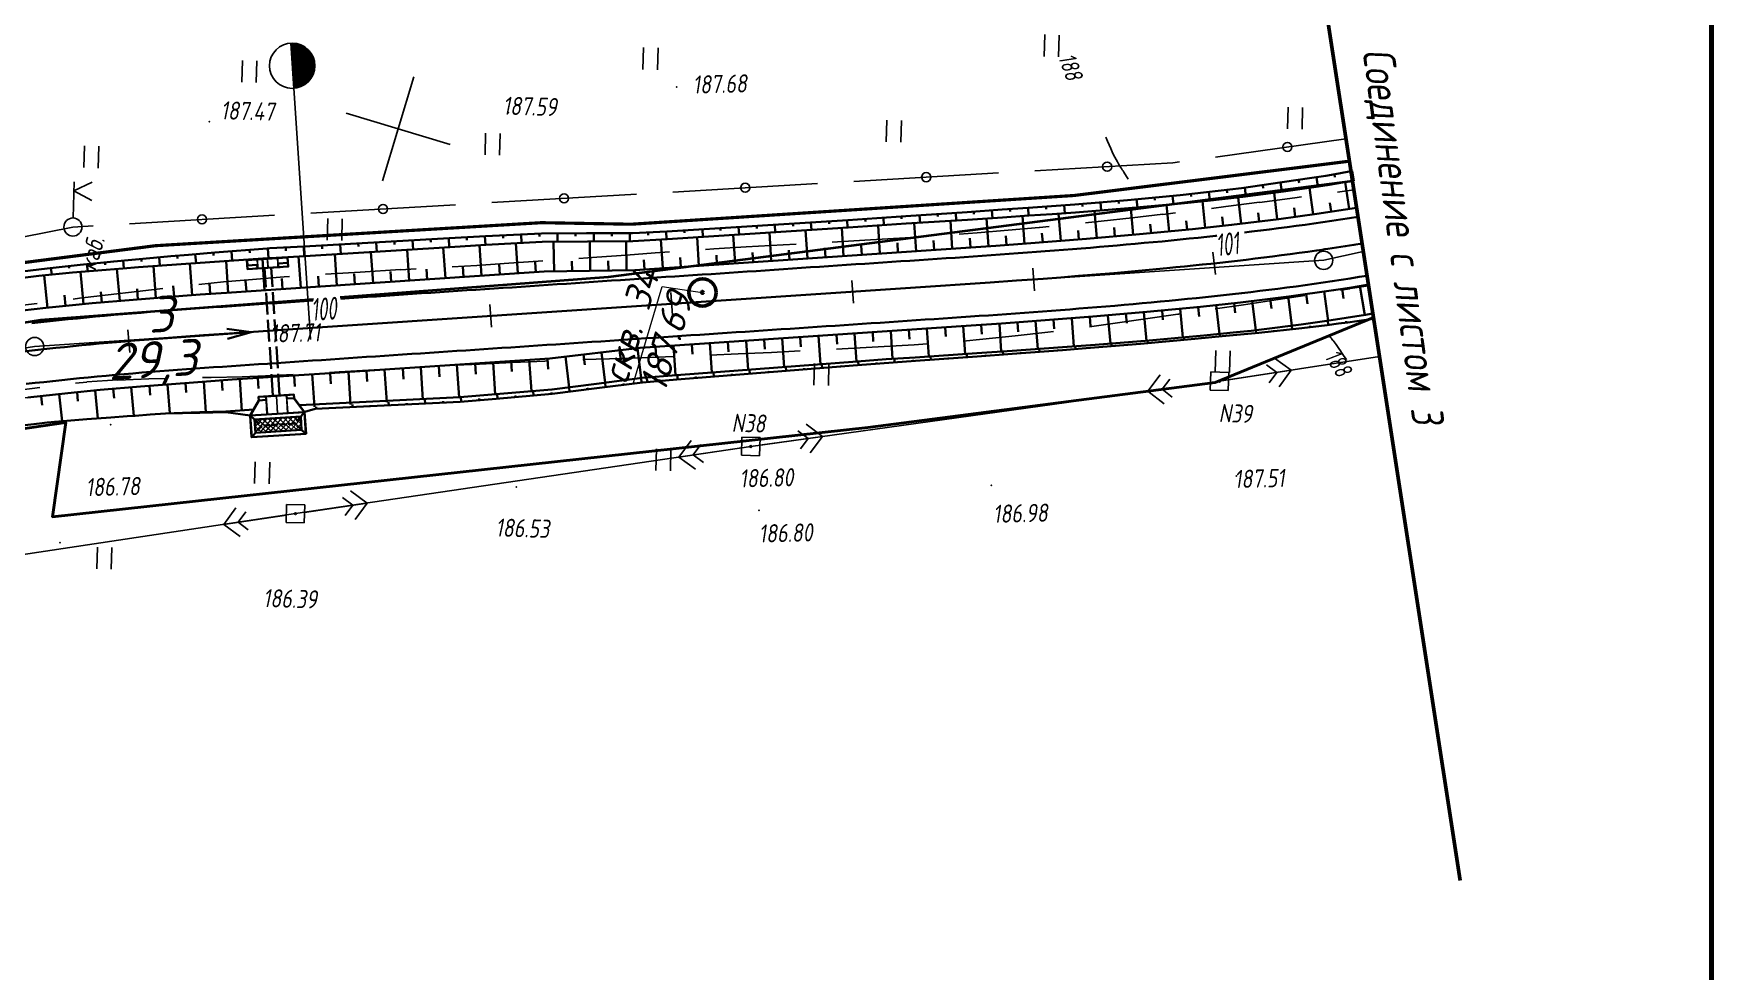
# Paper-space layout 'Лист2' of a CAD drawing. Header units: millimetres. Extents: x -640 to 409, y -3 to 287.
# Drawn here: x 224.2 to 409.2, y 80.6 to 184 of the extents above; entities that cross this region are included whole.
import ezdxf

# ---------------------------------------------------------------- set-up
doc = ezdxf.new("R2010")
doc.units = ezdxf.units.MM
doc.linetypes.add('ACAD_ISO02W100', pattern=[15, 12, -3])
doc.linetypes.add('CONTI', pattern=[0])
for name, color, linetype, lineweight in [('10', 1, 'Continuous', 35), ('геология', 7, 'Continuous', 20), ('КОПИЯ_ОСЬ_13_ОТКОСЫ', 7, 'Continuous', 30), ('КОПИЯ_ОСЬ_ГРАНИЦЫ_ПОЛОС', 7, 'Continuous', 30), ('ОСЬ_ВЕРХ_ПОКРЫТИЯ_ГРАНИЦЫ_ПОЛОС', 7, 'Continuous', 30), ('ОСЬ_ВЕРХ_ПОКРЫТИЯ_ОСЬ', 1, 'Continuous', 30), ('Трубы мет.', 7, 'ACAD_ISO02W100', 30), ('Уклоны ПЧ', 5, 'Continuous', 30)]:
    doc.layers.add(name, color=color, linetype=linetype, lineweight=lineweight)
for name, color, linetype in [('_Оформление', 7, 'Continuous'), ('_Ростелеком', 6, 'Continuous'), ('GOR_BDEFAULT', 212, 'CONTI'), ('NAD_MDEFAULT', 7, 'CONTI'), ('PI_OTDEFAULT', 172, 'CONTI'), ('PI_TTDEFAULT', 5, 'CONTI'), ('PLN_O', 7, 'CONTI'), ('SETKR', 2, 'CONTI'), ('SIT_LDEFAULT', 7, 'CONTI'), ('USLZNDEFAULT', 7, 'CONTI'), ('ZAPSKDEFAULT', 7, 'CONTI'), ('КОПИЯ_ОСЬ_ТАНГЕНСЫ', 1, 'Continuous'), ('ОСЬ_ВЕРХ_ПОКРЫТИЯ_КИЛОМЕТЫ', 1, 'Continuous'), ('ОСЬ_ВЕРХ_ПОКРЫТИЯ_ОТКОСЫ', 7, 'Continuous'), ('ОСЬ_ВЕРХ_ПОКРЫТИЯ_ПИКЕТЫ', 1, 'Continuous')]:
    doc.layers.add(name, color=color, linetype=linetype)
doc.styles.add('eskd', font='isocpeur.ttf', dxfattribs={"width": 1.2, "height": 2})
doc.styles.add('SHRFT', font='isocpeui.ttf')
doc.styles.get("Standard").update_dxf_attribs({"font": 'isocpeui.ttf'})
doc.styles.add('ГОСТ', font='isocpeur.ttf', dxfattribs={"height": 4})
doc.linetypes.add('Связь', pattern='A,12.5,[130,ltypeshp.shx,S=1,R=-30,X=0,Y=0.9],1,[130,ltypeshp.shx,S=1,R=-30,X=0,Y=0.9],1,[130,ltypeshp.shx,S=1,R=-30,X=0,Y=0.9],4.5', length=19)

# ---------------------------------------------------------------- blocks, each defined once
blk = doc.blocks.new('BL_333')
at = {"color": 0}
for p, q in [((0, -6), (0, 6)), ((-6, 0), (6, 0))]:
    blk.add_line(p, q, dxfattribs=at)
blk = doc.blocks.new('BL_2011')
at = {"color": 0}
for p, q in [((0, 0), (0, 2.4)), ((1.6, 0), (1.6, 2.4))]:
    blk.add_line(p, q, dxfattribs=at)
blk = doc.blocks.new('BL_27')
at = {"color": 0}
for p, q in [((1, 1), (-1, 1)), ((-1, 1), (-1, -1)), ((1, -1), (1, 1)), ((-1, -1), (1, -1))]:
    blk.add_line(p, q, dxfattribs=at)
blk.add_circle((0, 0), 0.1, dxfattribs=at)
blk = doc.blocks.new('BL_4017')
at = {"color": 0}
for p, q in [((0, 1), (0, 5)), ((2, 5), (0, 4)), ((0, 4), (2, 3))]:
    blk.add_line(p, q, dxfattribs=at)
blk.add_circle((0, 0), 1, dxfattribs=at)
blk = doc.blocks.new('A$C25637593')
at = {"layer": 'Трубы мет.', "linetype": 'Continuous', "lineweight": 0}
h = blk.add_hatch(dxfattribs=at)
h.set_pattern_fill('ANSI37', color=256, scale=64, angle=180, style=0)
h.set_pattern_definition([(225, (2253.2026, 3680.535), (5.656854, -5.656854), []), (315, (2253.2026, 3680.535), (5.656854, 5.656854), [])])
h.paths.add_polyline_path([(49, 51), (79, 51), (79, -51), (49, -51)])
at = {"layer": 'Трубы мет.', "linetype": 'Continuous'}
for points in [[(0, 39), (0, 23), (0, 0), (0, -23), (0, -39)], [(0, 23), (8, 23), (8, 39), (0, 39)], [(8, -39), (8, -39), (40, -60), (40, -60), (40, 60), (8, 39), (8, 39)], [(40, 60), (49, 51)], [(88, 60), (79, 51)], [(0, -23), (8, -23), (8, -39), (0, -39)], [(40, -60), (49, -51)], [(79, -51), (88, -60)]]:
    blk.add_lwpolyline(points, dxfattribs=at)
at = {"layer": 'Трубы мет.', "linetype": 'Continuous', "lineweight": 0}
for points in [[(39, 23), (39, 58.1), (9, 38.5), (9, 23)], [(9, -23), (9, -38.5), (39, -58.1), (39, -23)]]:
    blk.add_lwpolyline(points, close=True, dxfattribs=at)
at = {"layer": 'Трубы мет.', "linetype": 'Continuous'}
for points in [[(40, 60), (88, 60), (88, -60), (40, -60)], [(49, 51), (79, 51), (79, -51), (49, -51)]]:
    blk.add_lwpolyline(points, close=True, dxfattribs=at)
at = {"layer": 'Трубы мет.', "ltscale": 1.2}
for points in [[(49, 51), (64, 36)], [(79, 51), (64, 36)], [(64, 36), (64, -36)], [(49, -51), (64, -36)], [(64, -36), (79, -51)]]:
    blk.add_lwpolyline(points, dxfattribs=at)
at = {"layer": 'Трубы мет.', "linetype": 'Continuous', "lineweight": 0}
for points in [[(1, 22), (39, 22)], [(1, 22), (1, 0.5)], [(1, 0.5), (39, 0.5)], [(39, 0.5), (39, 22)], [(1, -0.5), (39, -0.5)], [(1, -0.5), (1, -22)], [(1, -22), (39, -22)], [(39, -22), (39, -0.5)]]:
    blk.add_lwpolyline(points, dxfattribs=at)
blk = doc.blocks.new('A$C76A07AE2')
at = {"layer": 'Трубы мет.', "linetype": 'Continuous', "lineweight": 0}
for p, q in [((-18.9, 44.2), (-8, 44.2)), ((-18.9, 44.2), (-18.9, 23)), ((-4, 45), (-1.3, 45)), ((-18.9, 23), (0, 23)), ((-18.9, 22.1), (-0.9, 22.1)), ((-18.9, 22.1), (-18.9, 21.8)), ((-18.9, 21.8), (-18.9, 0.5)), ((-0.9, 22.1), (-0.9, 0.5)), ((-18.9, -0.5), (-18.9, -20.5)), ((-18.9, -20.5), (-18.9, -22)), ((-18.9, -22), (-0.9, -22)), ((-18.9, -23), (0, -23)), ((-18.9, -23), (-18.9, -44.1)), ((-0.9, -0.5), (-0.9, -20.5)), ((-0.9, -20.5), (-0.9, -22)), ((-18.9, -44.1), (-8, -44.1))]:
    blk.add_line(p, q, dxfattribs=at)
at = {"layer": 'Трубы мет.', "linetype": 'Continuous'}
blk.add_lwpolyline([(-20, -45), (0, -45), (0, 45), (-20, 45)], close=True, dxfattribs=at)
for points in [[(-8, 45), (-8, 23), (0, 23)], [(-8, -45), (-8, -23), (0, -23)]]:
    blk.add_lwpolyline(points, dxfattribs=at)
at = {"layer": 'Трубы мет.', "linetype": 'Continuous', "lineweight": 0}
for points in [[(-18.9, 0.5), (-0.9, 0.5)], [(-18.9, -0.5), (-0.9, -0.5)]]:
    blk.add_lwpolyline(points, dxfattribs=at)
blk = doc.blocks.new('Стрелка')
at = {"layer": 'Уклоны ПЧ', "ltscale": 2}
for points in [[(-0.02, -0.05), (-0.02, 17.97)], [(-0.02, -0.05), (-0.58, 2.62)], [(-0.02, -0.05), (0.53, 2.62)]]:
    blk.add_lwpolyline(points, dxfattribs=at)

psp = doc.layouts.new('Лист2')

# ---------------------------------------------------------------- linework, layer by layer
at = {"lineweight": 50}
psp.add_line((362.44, 214.32), (381.52, 90.6), dxfattribs=at)
at = {"layer": '10'}
for points in [[(369.62, 167.72), (287.56, 157.14), (257.98, 154.89)], [(255.04, 154.67), (224.93, 152.39), (207.26, 149.57), (158.69, 141.81)], [(371.94, 152.68), (354.49, 145.52), (316.18, 140.56), (226.25, 130.69), (227.73, 141.12), (141.49, 128.43), (141.49, 128.43), (66.75, 118.43), (-0.41, 107.37), (-16.93, 104.65), (-86.02, 91.65), (-95.42, 89.88), (-95.64, 79.6), (-176.45, 63.92), (-224.96, 59.06)], [(-224.96, 59.06), (-176.45, 63.92), (-95.64, 79.6), (-95.42, 89.88), (-86.02, 91.65), (-16.93, 104.65), (-0.41, 107.37), (66.75, 118.43), (141.49, 128.43), (141.49, 128.43), (227.73, 141.12), (226.25, 130.69), (316.18, 140.56), (354.49, 145.52), (371.94, 152.68)]]:
    psp.add_lwpolyline(points, dxfattribs=at)
at = {"layer": '_Оформление', "lineweight": 70, "ltscale": 200}
psp.add_lwpolyline([(409.22, 286.78), (-640.2, 286.78), (-640.2, 0.9), (409.22, 0.9)], close=True, dxfattribs=at)
at = {"layer": '_Ростелеком', "color": 5, "linetype": 'Связь', "const_width": 0.35}
psp.add_lwpolyline([(369.28, 169.92), (338.94, 166.14), (290.1, 162.97), (280.18, 163.14), (237.61, 160.6), (219.46, 158.27), (206.58, 155.84), (169.28, 149.45), (141.02, 144.7), (113.41, 143.55), (79.64, 138.3), (36.73, 131.35), (6.2, 126.11), (-26.49, 116.96), (-59.17, 111.21), (-94.25, 104.98), (-124.45, 99.76), (-157.41, 93.63), (-184.06, 88.92), (-239.6, 82.61)], dxfattribs=at)
at = {"layer": 'GOR_BDEFAULT', "color": 212, "elevation": 188, "flags": 128}
for points in [[(344.91, 167.93), (344.42, 168.72), (344.34, 168.84), (344.25, 168.97), (344.16, 169.11), (344.06, 169.27), (343.95, 169.44), (343.83, 169.64), (343.71, 169.85), (343.58, 170.09), (343.44, 170.36), (343.29, 170.64), (343.14, 170.97), (342.97, 171.32), (342.79, 171.71), (342.61, 172.13), (342.42, 172.58)], [(367.15, 150.55), (367.18, 150.5), (367.23, 150.46), (367.29, 150.39), (367.35, 150.32), (367.41, 150.23), (367.5, 150.13), (367.6, 150), (367.71, 149.86), (367.83, 149.69), (367.97, 149.49), (368.13, 149.26), (368.31, 149.01), (368.5, 148.72), (368.72, 148.4), (368.96, 148.05)]]:
    psp.add_lwpolyline(points, dxfattribs=at)
at = {"layer": 'PI_TTDEFAULT', "color": 5}
for p in [(295.12, 178.11, 187.68), (243.57, 174.27, 187.47), (276.55, 175.29, 187.59), (232.67, 140.88, 186.57), (303.27, 138.46, 186.8), (356.82, 135.22, 187.51), (277.42, 133.99, 186.53), (329.79, 134.18, 186.98), (304.17, 131.4, 186.8), (253.06, 131.05, 186.39), (227.08, 127.87, 186.13)]:
    psp.add_point(p, dxfattribs=at)
at = {"layer": 'PLN_O'}
for p, q in [((354.53, 170.38), (368.91, 172.38)), ((314.63, 167.69), (330.6, 168.62)), ((334.6, 168.85), (349.82, 169.74)), ((349.82, 169.74), (350.57, 169.84)), ((294.67, 166.52), (310.64, 167.45)), ((254.74, 164.18), (270.71, 165.11)), ((274.71, 165.35), (290.68, 166.28)), ((234.77, 163.03), (250.74, 163.96)), ((215.04, 160), (228.52, 162.66)), ((228.52, 162.66), (230.77, 162.79))]:
    psp.add_line(p, q, dxfattribs=at)
for centre in [(362.46, 171.49), (322.62, 168.16), (342.58, 169.32), (302.66, 166.99), (262.73, 164.65), (282.69, 165.82), (242.76, 163.5)]:
    psp.add_circle(centre, 0.5, dxfattribs=at)
at = {"layer": 'SIT_LDEFAULT', "color": 7}
for p, q in [((369.77, 166.78), (367.98, 166.52)), ((355.66, 164.91), (354.1, 164.72)), ((359.39, 165.39), (355.66, 164.92)), ((363.26, 165.88), (359.39, 165.38)), ((364.01, 165.98), (363.26, 165.88)), ((341.92, 163.3), (340.18, 163.12)), ((345.33, 163.68), (341.92, 163.3)), ((348.73, 164.07), (345.33, 163.68)), ((350.12, 164.23), (348.73, 164.06)), ((315.84, 161.21), (312.27, 161)), ((320.32, 161.47), (315.84, 161.21)), ((322.26, 161.58), (320.32, 161.46)), ((328.26, 162.02), (326.24, 161.86)), ((331.67, 162.3), (328.26, 162.02)), ((335.09, 162.61), (331.67, 162.3)), ((336.2, 162.73), (335.1, 162.62)), ((286.29, 159.34), (284.33, 159.2)), ((289.52, 159.56), (286.29, 159.34)), ((292.74, 159.8), (289.52, 159.56)), ((294.31, 159.91), (292.74, 159.8)), ((299.2, 160.25), (298.29, 160.19)), ((302.76, 160.46), (299.19, 160.24)), ((306.85, 160.69), (302.76, 160.46)), ((308.29, 160.78), (306.85, 160.69)), ((260.2, 157.68), (256.39, 157.45)), ((264.65, 157.96), (260.2, 157.68)), ((266.36, 158.04), (264.65, 157.95)), ((273.06, 158.43), (270.36, 158.27)), ((276.61, 158.66), (273.06, 158.43)), ((279.84, 158.88), (276.61, 158.66)), ((280.33, 158.92), (279.84, 158.89)), ((235.59, 155.56), (232.42, 155.18)), ((238.44, 155.89), (235.59, 155.56)), ((245.14, 156.6), (242.42, 156.32)), ((248.32, 156.88), (245.14, 156.6)), ((251.83, 157.15), (248.32, 156.88)), ((252.4, 157.19), (251.83, 157.15)), ((368.32, 155.69), (369.36, 155.85)), ((369.37, 155.87), (371.4, 156.19)), ((224.56, 154.23), (222.39, 153.97)), ((229.24, 154.8), (228.53, 154.71)), ((232.42, 155.18), (229.24, 154.8)), ((354.48, 153.63), (357.62, 154.09)), ((357.62, 154.09), (361.44, 154.66)), ((361.44, 154.66), (364.37, 155.1)), ((340.62, 151.66), (343.22, 152.01)), ((343.22, 152.01), (346.79, 152.52)), ((346.79, 152.52), (350.38, 153.04)), ((350.38, 153.04), (350.52, 153.06)), ((326.71, 150.09), (328.85, 150.28)), ((328.85, 150.28), (332.45, 150.65)), ((332.45, 150.65), (336.04, 151.06)), ((336.04, 151.06), (336.65, 151.14)), ((284.77, 148.04), (287.68, 148.13)), ((287.68, 148.13), (291.24, 148.25)), ((291.24, 148.25), (294.76, 148.37)), ((298.76, 148.53), (301.9, 148.66)), ((301.9, 148.66), (305.56, 148.84)), ((305.56, 148.84), (308.74, 149)), ((312.73, 149.19), (313.35, 149.22)), ((313.35, 149.22), (317.34, 149.44)), ((317.34, 149.44), (321.29, 149.68)), ((321.29, 149.68), (322.72, 149.79)), ((354.97, 145.65), (372.61, 148.38)), ((362.88, 146.87), (361.05, 148.21)), ((247.19, 146.15), (250.62, 146.29)), ((250.62, 146.29), (252.81, 146.4)), ((256.8, 146.62), (257.89, 146.68)), ((257.89, 146.68), (261.75, 146.9)), ((261.75, 146.9), (265.66, 147.14)), ((265.66, 147.13), (266.79, 147.19)), ((270.77, 147.41), (273.36, 147.55)), ((273.36, 147.55), (277.01, 147.73)), ((277.01, 147.73), (280.56, 147.88)), ((280.56, 147.88), (280.76, 147.89)), ((348.41, 146.35), (347.05, 144.55)), ((355.96, 145.8), (362.88, 146.87)), ((360.15, 147.46), (361.29, 146.62)), ((361.29, 146.62), (360.46, 145.48)), ((361.54, 145.05), (362.88, 146.87)), ((222.9, 144.72), (224.87, 144.98)), ((228.82, 145.44), (230.05, 145.56)), ((230.05, 145.58), (233.47, 145.8)), ((233.46, 145.79), (236.89, 145.92)), ((236.89, 145.92), (238.82, 145.96)), ((242.82, 146.05), (243.76, 146.07)), ((243.76, 146.07), (247.19, 146.15)), ((303.27, 138.46), (354.97, 145.65)), ((353.98, 145.52), (347.05, 144.55)), ((347.05, 144.55), (348.85, 143.18)), ((348.64, 144.77), (349.48, 145.9)), ((349.76, 143.91), (348.64, 144.77)), ((311.19, 139.56), (309.38, 140.93)), ((296.7, 139.11), (295.35, 137.29)), ((304.26, 138.59), (311.19, 139.56)), ((308.48, 140.19), (309.6, 139.34)), ((309.6, 139.34), (308.75, 138.21)), ((309.83, 137.76), (311.19, 139.56)), ((253.06, 131.05), (303.27, 138.46)), ((302.27, 138.32), (295.35, 137.29)), ((295.35, 137.29), (297.17, 135.95)), ((296.94, 137.53), (297.78, 138.67)), ((298.07, 136.68), (296.94, 137.53)), ((260.97, 132.21), (259.15, 133.56)), ((246.5, 131.68), (245.15, 129.86)), ((254.05, 131.19), (260.97, 132.21)), ((258.25, 132.83), (259.39, 131.98)), ((259.39, 131.98), (258.55, 130.84)), ((259.63, 130.39), (260.97, 132.21)), ((200.68, 123.21), (253.06, 131.05)), ((252.07, 130.9), (245.15, 129.86)), ((245.15, 129.86), (246.97, 128.52)), ((246.73, 130.1), (247.58, 131.24)), ((247.86, 129.25), (246.73, 130.1))]:
    psp.add_line(p, q, dxfattribs=at)
at = {"layer": 'геология', "color": 1, "linetype": 'Continuous'}
for p, q in [((290.33, 145.48), (293.49, 156.11)), ((293.49, 156.11), (297.9, 155.44))]:
    psp.add_line(p, q, dxfattribs=at)
at = {"layer": 'геология', "color": 1, "linetype": 'Continuous', "lineweight": 50}
for radius in [1.5, 0.103]:
    psp.add_circle((297.95, 155.45), radius, dxfattribs=at)
at = {"layer": 'КОПИЯ_ОСЬ_13_ОТКОСЫ'}
for points in [[(222.02, 157.63), (225.67, 158.08), (229.32, 158.49), (233.02, 158.86), (237.39, 159.27), (239.33, 159.44), (241.27, 159.61), (244.17, 159.85), (249.94, 160.3), (250.24, 160.33), (254.04, 160.5), (270.01, 161.45), (274.01, 161.66), (280.2, 161.95), (285.16, 161.98), (290.22, 161.97), (294.02, 162.18), (313.98, 163.41), (320.36, 163.85), (327.13, 164.31), (330.99, 164.58), (333.88, 164.79), (336.45, 164.96), (339.01, 165.15), (344.84, 165.64), (350.64, 166.19), (353.52, 166.5), (357.41, 166.96), (361.89, 167.59), (365.14, 168.08), (366.68, 168.32), (368.12, 168.58), (369.46, 168.82)], [(367.64, 168.49), (367.7, 168.15)], [(369.61, 168.84), (369.79, 167.76)], [(222.1, 156.96), (224.76, 157.27), (228.47, 157.63), (232.17, 157.95), (234.02, 158.1), (235.74, 158.23), (240.47, 158.58), (245.21, 158.9), (250.02, 159.21), (250.32, 159.23), (254.11, 159.44), (270.08, 160.45), (274.07, 160.69), (280.26, 161.03), (290.28, 161.09), (294.07, 161.32), (314.03, 162.61), (320.42, 163.05), (327.19, 163.47), (331.05, 163.72), (333.94, 163.92), (336.51, 164.08), (339.09, 164.26), (344.92, 164.73), (350.73, 165.26), (353.63, 165.56), (357.53, 165.99), (362.02, 166.58), (365.87, 167.13), (366.83, 167.28), (368.76, 167.59), (369.62, 167.74)], [(222.1, 156.96), (224.76, 157.27), (228.47, 157.63), (232.17, 157.95), (234.02, 158.1), (235.74, 158.23), (240.47, 158.58), (245.21, 158.9), (250.02, 159.21), (250.32, 159.23), (254.11, 159.44), (270.08, 160.45), (274.07, 160.69), (280.26, 161.03), (290.28, 161.09), (294.07, 161.32), (314.03, 162.61), (320.42, 163.05), (327.19, 163.47), (331.05, 163.72), (333.94, 163.92), (336.51, 164.08), (339.09, 164.26), (344.92, 164.73), (350.73, 165.26), (353.63, 165.56), (357.53, 165.99), (362.02, 166.58), (365.87, 167.13), (366.83, 167.28), (368.76, 167.59), (369.62, 167.74)], [(355.77, 166.77), (355.8, 166.45)], [(357.75, 167.01), (357.89, 166.04)], [(359.73, 167.29), (359.78, 166.96)], [(361.71, 167.56), (361.85, 166.56)], [(363.69, 167.86), (363.74, 167.52)], [(365.31, 164.06), (364.9, 166.99)], [(365.67, 168.16), (365.83, 167.13)], [(369.26, 164.66), (368.81, 167.6)], [(222.96, 153.45), (225.52, 153.74), (228.09, 154), (230.65, 154.25), (235.17, 154.64), (240.63, 155.07), (242.56, 155.21), (245.44, 155.41), (255.28, 156.07), (280.48, 157.75), (290.49, 157.92), (326.44, 160.33), (330.3, 160.6), (333.2, 160.8), (340.3, 161.35), (346.16, 161.86), (352, 162.43), (356.31, 162.9), (361.51, 163.54), (365.71, 164.12), (370.08, 164.78)], [(333.86, 164.79), (333.92, 163.92)], [(335.85, 164.92), (335.87, 164.63)], [(337.85, 165.06), (337.91, 164.18)], [(339.84, 165.22), (339.87, 164.92)], [(341.84, 165.39), (341.91, 164.49)], [(343.83, 165.55), (343.85, 165.26)], [(345.44, 161.79), (345.18, 164.75)], [(345.82, 165.73), (345.91, 164.82)], [(347.81, 165.92), (347.84, 165.62)], [(349.42, 162.17), (349.13, 165.12)], [(349.8, 166.11), (349.89, 165.19)], [(351.79, 166.32), (351.83, 166.01)], [(353.4, 162.58), (353.08, 165.5)], [(353.78, 166.53), (353.89, 165.59)], [(357.37, 163.03), (357.02, 165.93)], [(361.34, 163.52), (360.98, 166.44)], [(363.32, 163.79), (363.19, 164.76)], [(367.28, 164.36), (367.13, 165.33)], [(305.92, 162.91), (305.97, 162.09)], [(307.92, 163.03), (307.94, 162.76)], [(309.91, 163.16), (309.96, 162.35)], [(311.91, 163.28), (311.93, 163.01)], [(313.91, 163.4), (313.96, 162.6)], [(315.9, 163.54), (315.92, 163.27)], [(317.9, 163.68), (317.95, 162.88)], [(319.89, 163.82), (319.91, 163.55)], [(321.5, 160), (321.3, 163.1)], [(321.89, 163.95), (321.94, 163.14)], [(323.88, 164.09), (323.9, 163.82)], [(325.5, 160.27), (325.29, 163.35)], [(325.88, 164.22), (325.94, 163.39)], [(327.87, 164.36), (327.89, 164.08)], [(329.49, 160.54), (329.27, 163.61)], [(329.87, 164.5), (329.93, 163.65)], [(331.86, 164.64), (331.88, 164.36)], [(333.48, 160.82), (333.24, 163.87)], [(337.46, 161.13), (337.23, 164.13)], [(341.45, 161.45), (341.19, 164.43)], [(347.43, 161.98), (347.33, 162.97)], [(351.41, 162.37), (351.31, 163.35)], [(355.39, 162.8), (355.28, 163.77)], [(359.36, 163.27), (359.24, 164.24)], [(263.97, 161.09), (263.99, 160.75)], [(265.97, 161.21), (266.03, 160.2)], [(267.97, 161.33), (267.99, 160.99)], [(269.96, 161.44), (270.02, 160.45)], [(271.96, 161.55), (271.98, 161.22)], [(273.96, 161.65), (274.01, 160.69)], [(275.96, 161.75), (275.97, 161.43)], [(277.95, 161.84), (278, 160.91)], [(279.95, 161.93), (279.97, 161.62)], [(281.58, 157.77), (281.52, 161.04)], [(281.95, 161.96), (281.96, 161.04)], [(283.95, 161.97), (283.95, 161.66)], [(285.57, 157.84), (285.52, 161.06)], [(285.95, 161.98), (285.95, 161.07)], [(287.95, 161.97), (287.95, 161.67)], [(289.57, 157.91), (289.52, 161.09)], [(289.95, 161.97), (289.95, 161.09)], [(291.95, 162.06), (291.96, 161.77)], [(293.57, 158.13), (293.36, 161.27)], [(293.94, 162.17), (293.99, 161.31)], [(295.94, 162.29), (295.96, 162.01)], [(297.56, 158.39), (297.35, 161.53)], [(297.94, 162.42), (297.99, 161.57)], [(299.93, 162.54), (299.95, 162.26)], [(301.55, 158.66), (301.34, 161.79)], [(301.93, 162.66), (301.98, 161.83)], [(303.93, 162.79), (303.94, 162.51)], [(305.54, 158.93), (305.33, 162.05)], [(309.53, 159.2), (309.32, 162.3)], [(313.52, 159.46), (313.31, 162.56)], [(317.51, 159.73), (317.31, 162.83)], [(323.5, 160.13), (323.43, 161.17)], [(327.49, 160.4), (327.42, 161.43)], [(331.48, 160.68), (331.41, 161.7)], [(335.47, 160.98), (335.39, 161.99)], [(339.46, 161.28), (339.38, 162.29)], [(343.44, 161.62), (343.36, 162.61)], [(236.04, 159.15), (236.07, 158.86)], [(238.04, 159.33), (238.12, 158.41)], [(240.03, 159.5), (240.05, 159.19)], [(242.02, 159.67), (242.1, 158.69)], [(244.01, 159.83), (244.04, 159.51)], [(246.01, 159.99), (246.09, 158.95)], [(248, 160.15), (248.03, 159.8)], [(249.64, 155.69), (249.41, 159.17)], [(250, 160.31), (250.09, 159.21)], [(251.99, 160.41), (252.01, 160.04)], [(253.64, 155.96), (253.4, 159.4)], [(253.99, 160.5), (254.04, 159.43)], [(255.99, 160.62), (256.01, 160.26)], [(257.63, 156.22), (257.4, 159.65)], [(257.98, 160.74), (258.05, 159.69)], [(259.98, 160.85), (260, 160.5)], [(261.62, 156.49), (261.39, 159.9)], [(261.98, 160.97), (262.04, 159.94)], [(265.61, 156.76), (265.38, 160.15)], [(269.6, 157.02), (269.37, 160.41)], [(273.59, 157.29), (273.37, 160.65)], [(277.58, 157.56), (277.36, 160.87)], [(295.56, 158.26), (295.49, 159.31)], [(299.55, 158.53), (299.48, 159.57)], [(303.54, 158.8), (303.48, 159.84)], [(307.54, 159.06), (307.47, 160.1)], [(311.53, 159.33), (311.46, 160.37)], [(315.52, 159.6), (315.45, 160.63)], [(319.51, 159.86), (319.44, 160.9)], [(225.72, 153.76), (225.34, 157.33)], [(226.1, 158.13), (226.18, 157.41)], [(228.08, 158.35), (228.11, 158.11)], [(229.7, 154.16), (229.37, 157.71)], [(230.07, 158.56), (230.15, 157.78)], [(232.06, 158.76), (232.09, 158.5)], [(233.69, 154.52), (233.38, 158.05)], [(234.05, 158.96), (234.13, 158.11)], [(237.67, 154.84), (237.4, 158.36)], [(241.66, 155.14), (241.41, 158.64)], [(245.65, 155.42), (245.42, 158.91)], [(259.62, 156.36), (259.55, 157.5)], [(263.61, 156.62), (263.54, 157.76)], [(267.6, 156.89), (267.53, 158.02)], [(271.6, 157.16), (271.52, 158.29)], [(275.59, 157.43), (275.51, 158.55)], [(279.58, 157.69), (279.5, 158.8)], [(283.58, 157.8), (283.56, 158.89)], [(287.57, 157.87), (287.56, 158.95)], [(291.57, 157.99), (291.5, 159.05)], [(223.55, 143.86), (227.97, 144.34), (231.54, 144.69), (235.96, 145.08), (241.33, 145.49), (243.24, 145.63), (246.1, 145.83), (256.86, 146.55), (281.12, 148.17), (291.07, 149.34), (327.02, 151.75), (330.91, 152.02), (333.82, 152.23), (341, 152.78), (346.94, 153.29), (352.89, 153.87), (357.29, 154.35), (359.96, 154.67), (362.62, 155.01), (367.55, 155.69), (369.55, 156.01), (371.05, 156.25), (371.39, 156.31)], [(231.7, 154.34), (231.59, 155.52)], [(235.68, 154.68), (235.59, 155.86)], [(239.67, 154.99), (239.58, 156.17)], [(243.66, 155.28), (243.58, 156.45)], [(247.65, 155.55), (247.57, 156.72)], [(251.64, 155.82), (251.56, 156.98)], [(255.63, 156.09), (255.55, 157.24)], [(366.51, 155.55), (366.96, 152.33)], [(368.49, 155.84), (368.65, 154.77)], [(370.46, 156.16), (370.98, 152.95)], [(227.71, 153.97), (227.59, 155.16)], [(350.62, 153.65), (350.93, 150.48)], [(352.61, 153.84), (352.72, 152.79)], [(354.6, 154.06), (354.95, 150.86)], [(356.59, 154.28), (356.71, 153.21)], [(358.58, 154.5), (358.96, 151.29)], [(360.56, 154.75), (360.7, 153.68)], [(362.55, 155), (362.96, 151.79)], [(364.53, 155.27), (364.68, 154.2)], [(253.49, 143.03), (253.49, 143.03), (271.19, 143.88), (275.17, 144.22), (281.35, 144.73), (286.27, 145.37), (291.29, 146.02), (295.08, 146.31), (315.02, 147.82), (318.21, 148.07), (321.4, 148.29), (328.2, 148.74), (332.1, 149.01), (337.64, 149.4), (341.25, 149.67), (347.23, 150.14), (353.23, 150.69), (356.85, 151.06), (358.47, 151.23), (359.29, 151.32), (363.98, 151.92), (366.8, 152.3), (371.06, 152.96), (371.88, 153.11)], [(253.49, 143.03), (271.19, 143.88), (275.17, 144.22), (281.35, 144.73), (286.27, 145.37), (291.29, 146.02), (295.08, 146.31), (315.02, 147.82), (318.21, 148.07), (321.4, 148.29), (328.2, 148.74), (332.1, 149.01), (337.64, 149.4), (341.25, 149.67), (347.23, 150.14), (353.23, 150.69), (356.85, 151.06), (358.47, 151.23), (359.29, 151.32), (363.98, 151.92), (366.8, 152.3), (371.06, 152.96), (371.88, 153.11)], [(254.08, 142.28), (255.24, 142.62), (271.22, 143.4), (275.21, 143.73), (281.38, 144.27), (286.3, 144.9), (291.32, 145.53), (295.11, 145.84), (315.05, 147.41), (321.43, 147.9), (328.23, 148.38), (332.12, 148.67), (337.66, 149.09), (340.28, 149.3), (346.26, 149.78), (352.25, 150.33), (355.26, 150.63), (359.32, 151.01), (364.03, 151.52), (366.86, 151.85), (368.09, 152.02), (369.11, 152.14), (370.12, 152.29), (371.14, 152.42), (371.96, 152.55)], [(328.7, 151.86), (328.77, 150.84)], [(330.69, 152), (330.9, 148.93)], [(332.69, 152.14), (332.76, 151.12)], [(334.68, 152.29), (334.92, 149.21)], [(336.67, 152.45), (336.75, 151.42)], [(338.67, 152.6), (338.91, 149.5)], [(340.66, 152.75), (340.74, 151.72)], [(342.66, 152.92), (342.93, 149.8)], [(344.65, 153.09), (344.74, 152.05)], [(346.64, 153.26), (346.91, 150.12)], [(348.63, 153.46), (348.73, 152.41)], [(362.98, 151.4), (362.94, 151.78)], [(364.97, 151.63), (364.95, 151.75)], [(366.96, 151.87), (366.9, 152.32)], [(368.94, 152.12), (368.92, 152.27)], [(300.76, 149.99), (300.83, 148.91)], [(302.75, 150.12), (302.97, 146.91)], [(304.75, 150.26), (304.82, 149.19)], [(306.75, 150.39), (306.96, 147.21)], [(308.74, 150.52), (308.81, 149.46)], [(310.74, 150.66), (310.95, 147.51)], [(312.73, 150.79), (312.8, 149.74)], [(314.73, 150.93), (314.94, 147.81)], [(316.72, 151.06), (316.79, 150.02)], [(318.72, 151.19), (318.92, 148.12)], [(320.71, 151.33), (320.78, 150.3)], [(322.71, 151.46), (322.92, 148.39)], [(324.71, 151.59), (324.77, 150.57)], [(326.7, 151.73), (326.91, 148.66)], [(347.06, 149.85), (347.03, 150.13)], [(349.05, 150.03), (349.04, 150.13)], [(351.04, 150.22), (351.02, 150.49)], [(353.03, 150.41), (353.02, 150.5)], [(355.02, 150.61), (355, 150.87)], [(357.01, 150.79), (357.01, 150.88)], [(359, 150.98), (358.98, 151.29)], [(360.99, 151.19), (360.98, 151.29)], [(280.85, 148.16), (280.93, 147)], [(282.84, 148.38), (283.24, 144.98)], [(284.82, 148.61), (284.96, 147.48)], [(286.81, 148.84), (287.2, 145.49)], [(288.8, 149.07), (288.93, 147.96)], [(290.78, 149.31), (291.17, 146)], [(292.78, 149.46), (292.85, 148.35)], [(294.77, 149.59), (294.99, 146.31)], [(296.77, 149.72), (296.84, 148.63)], [(298.76, 149.86), (298.98, 146.61)], [(319.14, 147.72), (319.11, 148.13)], [(323.13, 148.02), (323.1, 148.4)], [(325.12, 148.16), (325.11, 148.29)], [(327.12, 148.3), (327.09, 148.67)], [(329.11, 148.45), (329.1, 148.57)], [(331.11, 148.6), (331.08, 148.94)], [(333.1, 148.75), (333.09, 148.86)], [(335.1, 148.9), (335.07, 149.22)], [(337.09, 149.05), (337.08, 149.16)], [(339.08, 149.2), (339.06, 149.51)], [(341.08, 149.36), (341.07, 149.46)], [(343.07, 149.52), (343.05, 149.81)], [(345.07, 149.68), (345.06, 149.78)], [(252.91, 146.29), (252.99, 145.07)], [(254.91, 146.42), (255.15, 142.83)], [(256.9, 146.55), (256.98, 145.36)], [(258.9, 146.69), (259.14, 143.09)], [(260.89, 146.82), (260.97, 145.62)], [(262.89, 146.95), (263.13, 143.35)], [(264.89, 147.09), (264.97, 145.89)], [(266.88, 147.22), (267.12, 143.61)], [(268.88, 147.36), (268.96, 146.15)], [(270.87, 147.49), (271.11, 143.87)], [(272.87, 147.62), (272.95, 146.42)], [(274.86, 147.76), (275.1, 144.21)], [(276.86, 147.89), (276.94, 146.71)], [(278.85, 148.02), (279.09, 144.55)], [(295.21, 145.85), (295.18, 146.32)], [(299.2, 146.16), (299.16, 146.62)], [(301.19, 146.32), (301.18, 146.47)], [(303.19, 146.48), (303.15, 146.92)], [(305.18, 146.63), (305.17, 146.78)], [(307.18, 146.79), (307.14, 147.22)], [(309.17, 146.95), (309.16, 147.09)], [(311.16, 147.1), (311.13, 147.53)], [(313.16, 147.26), (313.15, 147.4)], [(315.15, 147.42), (315.12, 147.83)], [(317.15, 147.57), (317.13, 147.71)], [(321.13, 147.88), (321.12, 148.01)], [(228.98, 144.44), (229.08, 143.44)], [(230.97, 144.64), (231.28, 141.56)], [(232.97, 144.82), (233.06, 143.79)], [(234.96, 144.99), (235.23, 141.83)], [(236.95, 145.15), (237.03, 144.1)], [(238.95, 145.31), (239.19, 142.12)], [(240.94, 145.46), (241.02, 144.4)], [(242.94, 145.61), (243.18, 142.26)], [(244.93, 145.75), (245.01, 144.63)], [(246.93, 145.88), (247.16, 142.38)], [(248.92, 146.02), (249, 144.85)], [(279.31, 144.09), (279.27, 144.56)], [(281.31, 144.26), (281.29, 144.42)], [(283.29, 144.51), (283.23, 144.98)], [(285.27, 144.76), (285.25, 144.92)], [(287.26, 145.02), (287.2, 145.49)], [(289.24, 145.26), (289.22, 145.42)], [(291.23, 145.51), (291.17, 146)], [(293.22, 145.68), (293.21, 145.85)], [(297.21, 146.01), (297.19, 146.16)], [(221.96, 140.67), (224.83, 140.99), (225.67, 141.09), (226.51, 141.18), (230.05, 141.47), (232.71, 141.67), (234.49, 141.79), (235.38, 141.84), (237.05, 141.97), (238.72, 142.1), (240.62, 142.17), (242.52, 142.24), (245.38, 142.33), (248.46, 142.54), (248.46, 142.54), (248.46, 142.54)], [(225.01, 144.02), (225.12, 143.03)], [(227, 144.24), (227.32, 141.25)], [(235.38, 141.84), (237.05, 141.97), (238.72, 142.1), (240.62, 142.17), (242.52, 142.24), (245.38, 142.33), (248.46, 142.54), (248.46, 142.54)], [(255.36, 142.62), (255.35, 142.84)], [(257.36, 142.72), (257.36, 142.79)], [(259.36, 142.82), (259.34, 143.1)], [(261.35, 142.92), (261.35, 143.01)], [(263.35, 143.01), (263.33, 143.36)], [(265.35, 143.11), (265.34, 143.23)], [(267.35, 143.21), (267.33, 143.63)], [(269.34, 143.31), (269.34, 143.45)], [(271.34, 143.41), (271.3, 143.89)], [(273.33, 143.58), (273.32, 143.74)], [(275.33, 143.74), (275.29, 144.23)], [(277.32, 143.92), (277.31, 144.08)], [(235.38, 141.84), (237.05, 141.97), (238.72, 142.08), (240.62, 142.13), (242.53, 142.17), (245.39, 142.23), (248.08, 141.87), (248.08, 141.87), (248.08, 141.87)], [(239.37, 142.1), (239.37, 142.12)], [(241.37, 142.15), (241.37, 142.15)], [(243.37, 142.19), (243.37, 142.26)], [(245.37, 142.23), (245.37, 142.25)]]:
    psp.add_lwpolyline(points, dxfattribs=at)
at = {"layer": 'КОПИЯ_ОСЬ_ГРАНИЦЫ_ПОЛОС'}
for points in [[(370.23, 163.79), (369.3, 163.64), (368.32, 163.49), (367.34, 163.34), (366.36, 163.2), (365.38, 163.06), (364.4, 162.92), (363.42, 162.78), (362.44, 162.65), (361.46, 162.52), (360.48, 162.4), (359.49, 162.27), (358.51, 162.15), (357.73, 162.06)], [(354.67, 161.71), (354.57, 161.7), (353.58, 161.59), (352.6, 161.48), (351.61, 161.38), (350.62, 161.28), (349.64, 161.18), (348.65, 161.08), (347.66, 160.99), (346.67, 160.9), (345.68, 160.81), (344.69, 160.72), (343.7, 160.63), (342.71, 160.55), (341.72, 160.46), (340.73, 160.38), (339.73, 160.3), (338.74, 160.22), (337.75, 160.14), (336.76, 160.07), (335.76, 159.99), (334.77, 159.92), (333.78, 159.84), (332.78, 159.77), (331.79, 159.7), (330.79, 159.63), (329.8, 159.56), (328.8, 159.49), (327.81, 159.42), (326.81, 159.35), (325.82, 159.28), (324.82, 159.22), (323.82, 159.15), (322.83, 159.08), (321.83, 159.02), (320.83, 158.95), (319.84, 158.88), (318.84, 158.82), (317.84, 158.75), (316.84, 158.68), (315.85, 158.62), (314.85, 158.55), (313.85, 158.48), (312.85, 158.42), (311.86, 158.35), (310.86, 158.28), (309.86, 158.22), (308.87, 158.15), (307.87, 158.08), (306.87, 158.02), (305.87, 157.95), (304.88, 157.88), (303.88, 157.81), (302.88, 157.75), (301.88, 157.68), (300.89, 157.61), (299.89, 157.55), (298.89, 157.48), (297.9, 157.41), (296.9, 157.35), (295.9, 157.28), (294.9, 157.21), (293.91, 157.15), (292.91, 157.08), (291.91, 157.01), (290.92, 156.95), (289.92, 156.88), (288.92, 156.81), (287.92, 156.75), (286.93, 156.68), (285.93, 156.61), (284.93, 156.55), (283.93, 156.48), (282.94, 156.41), (281.94, 156.35), (280.94, 156.28), (279.95, 156.21), (278.95, 156.15), (277.95, 156.08), (276.95, 156.01), (275.96, 155.95), (274.96, 155.88), (273.96, 155.81), (272.96, 155.75), (271.97, 155.68), (270.97, 155.61), (269.97, 155.55), (268.98, 155.48), (267.98, 155.41), (266.98, 155.35), (265.98, 155.28), (264.99, 155.21), (263.99, 155.15), (262.99, 155.08), (262, 155.01), (261, 154.95), (260, 154.88), (259, 154.81), (258.08, 154.75)], [(254.97, 154.54), (254.02, 154.48), (253.02, 154.41), (252.02, 154.35), (251.03, 154.28), (250.03, 154.21), (249.03, 154.15), (248.03, 154.08), (247.03, 154.01), (246.04, 153.94), (245.04, 153.87), (244.04, 153.81), (243.04, 153.74), (242.04, 153.66), (241.04, 153.59), (240.04, 153.52), (239.04, 153.44), (238.03, 153.37), (237.03, 153.29), (236.03, 153.21), (235.03, 153.13), (234.03, 153.04), (233.02, 152.96), (232.02, 152.87), (231.02, 152.78), (230.02, 152.68), (229.01, 152.59), (228.01, 152.49), (227.01, 152.39), (226, 152.28), (225, 152.17), (224, 152.06)]]:
    psp.add_lwpolyline(points, dxfattribs=at)
at = {"layer": 'КОПИЯ_ОСЬ_ТАНГЕНСЫ'}
for p, q in [((366.46, 158.99), (370.82, 159.97)), ((224.3, 149.48), (366.46, 158.99)), ((67.41, 124.33), (224.3, 149.48))]:
    psp.add_line(p, q, dxfattribs=at)
for centre in [(366.46, 158.99), (224.3, 149.48)]:
    psp.add_circle(centre, 1, dxfattribs=at)
at = {"layer": 'ОСЬ_ВЕРХ_ПОКРЫТИЯ_ГРАНИЦЫ_ПОЛОС'}
for points in [[(222.96, 153.45), (225.52, 153.74), (228.09, 154), (230.65, 154.25), (235.17, 154.64), (240.63, 155.07), (242.56, 155.21), (245.44, 155.41), (255.28, 156.07), (280.48, 157.75), (290.49, 157.92), (326.44, 160.33), (330.3, 160.6), (333.2, 160.8), (340.3, 161.35), (346.16, 161.86), (352, 162.43), (356.31, 162.9), (361.51, 163.54), (365.71, 164.12), (370.08, 164.78)], [(371.23, 157.29), (370.37, 157.15), (369.38, 156.99), (368.39, 156.84), (367.4, 156.68), (366.4, 156.54), (365.41, 156.4), (364.41, 156.26), (363.41, 156.12), (362.41, 155.99), (361.41, 155.86), (360.42, 155.74), (359.42, 155.61)], [(359.42, 155.61), (358.42, 155.49), (357.42, 155.38), (356.42, 155.26), (355.42, 155.15), (354.42, 155.04), (353.42, 154.93), (352.42, 154.83), (351.43, 154.73), (350.43, 154.63), (349.43, 154.53), (348.43, 154.43), (347.43, 154.34), (346.43, 154.25), (345.43, 154.16), (344.44, 154.07), (343.44, 153.98), (342.44, 153.9), (341.44, 153.82), (340.44, 153.74), (339.45, 153.66), (338.45, 153.58), (337.45, 153.5), (336.45, 153.42), (335.46, 153.35), (334.46, 153.28), (333.46, 153.2), (332.47, 153.13), (331.47, 153.06), (330.48, 152.99), (329.48, 152.92), (328.48, 152.85), (327.49, 152.78), (326.49, 152.72), (325.5, 152.65), (324.5, 152.58), (323.51, 152.51), (322.52, 152.45), (321.52, 152.38), (320.53, 152.31), (319.53, 152.25), (318.54, 152.18), (317.55, 152.11), (316.55, 152.05), (315.56, 151.98), (314.57, 151.92), (313.57, 151.85), (312.58, 151.78), (311.59, 151.72), (310.59, 151.65), (309.6, 151.58), (308.6, 151.52), (307.61, 151.45), (306.62, 151.38), (305.62, 151.32), (304.63, 151.25), (303.64, 151.18), (302.64, 151.12), (301.65, 151.05), (300.66, 150.98), (299.66, 150.92), (298.67, 150.85), (297.67, 150.79), (296.68, 150.72), (295.69, 150.65), (294.69, 150.59), (293.7, 150.52), (292.71, 150.45), (291.71, 150.39), (290.72, 150.32), (289.72, 150.25), (288.73, 150.19), (287.74, 150.12), (286.74, 150.05), (285.75, 149.99), (284.76, 149.92), (283.76, 149.85), (282.77, 149.79), (281.78, 149.72), (280.78, 149.66), (279.79, 149.59), (278.79, 149.52), (277.8, 149.46), (276.81, 149.39), (275.81, 149.32), (274.82, 149.26), (273.83, 149.19), (272.83, 149.12), (271.84, 149.06), (270.85, 148.99), (269.85, 148.92), (268.86, 148.86), (267.86, 148.79), (266.87, 148.72), (265.88, 148.66), (264.88, 148.59), (263.89, 148.53), (262.9, 148.46), (261.9, 148.39), (260.91, 148.33), (259.92, 148.26), (258.92, 148.19), (257.93, 148.13), (256.93, 148.06), (255.94, 147.99), (254.95, 147.93), (253.95, 147.86), (252.96, 147.79), (251.97, 147.73), (250.97, 147.66), (249.98, 147.59), (248.99, 147.53), (247.99, 147.46), (247, 147.39), (246.01, 147.33), (245.02, 147.26), (244.03, 147.19), (243.04, 147.12), (242.05, 147.05), (241.06, 146.98), (240.07, 146.9), (239.09, 146.83), (238.1, 146.75), (237.11, 146.68), (236.13, 146.6), (235.14, 146.52), (234.16, 146.43), (233.17, 146.35), (232.19, 146.26), (231.21, 146.17), (230.22, 146.08), (229.24, 145.98), (228.26, 145.88), (227.28, 145.78), (226.3, 145.68), (225.33, 145.57), (224.35, 145.46), (223.37, 145.35)], [(223.55, 143.86), (227.97, 144.34), (231.54, 144.69), (235.96, 145.08), (241.33, 145.49), (243.24, 145.63), (246.1, 145.83), (256.86, 146.55), (281.12, 148.17), (291.07, 149.34), (327.02, 151.75), (330.91, 152.02), (333.82, 152.23), (341, 152.78), (346.94, 153.29), (352.89, 153.87), (357.29, 154.35), (359.96, 154.67), (362.62, 155.01), (367.55, 155.69), (369.55, 156.01), (371.05, 156.25), (371.39, 156.31)]]:
    psp.add_lwpolyline(points, dxfattribs=at)
at = {"layer": 'ОСЬ_ВЕРХ_ПОКРЫТИЯ_КИЛОМЕТЫ'}
for p, q in [((254.64, 151.51), (252.54, 182.94)), ((252.54, 182.94), (252.87, 177.95)), ((252.64, 182.95), (252.97, 177.96)), ((252.74, 182.95), (253.07, 177.98)), ((252.84, 182.95), (253.17, 177.99)), ((252.94, 182.94), (253.27, 178.01)), ((253.04, 182.93), (253.37, 178.04)), ((253.14, 182.91), (253.46, 178.07)), ((253.24, 182.89), (253.56, 178.1)), ((253.34, 182.87), (253.66, 178.14)), ((253.45, 182.84), (253.76, 178.18)), ((253.55, 182.8), (253.85, 178.23)), ((253.65, 182.76), (253.95, 178.28)), ((253.75, 182.72), (254.05, 178.34)), ((253.86, 182.67), (254.14, 178.41)), ((253.96, 182.61), (254.24, 178.48)), ((254.07, 182.55), (254.33, 178.55)), ((254.17, 182.47), (254.43, 178.64)), ((254.28, 182.39), (254.52, 178.73)), ((254.38, 182.3), (254.62, 178.84)), ((254.49, 182.2), (254.71, 178.96)), ((254.6, 182.08), (254.8, 179.09)), ((254.71, 181.94), (254.89, 179.24)), ((254.82, 181.78), (254.98, 179.41)), ((254.93, 181.58), (255.06, 179.63)), ((255.05, 181.31), (255.15, 179.91)), ((255.2, 180.62), (255.2, 180.62))]:
    psp.add_line(p, q, dxfattribs=at)
psp.add_circle((252.7, 180.45), 2.5, dxfattribs=at)
at = {"layer": 'ОСЬ_ВЕРХ_ПОКРЫТИЯ_ОСЬ'}
psp.add_lwpolyline([(223.02, 148.93, -0.002214), (225.66, 149.23), (225.66, 149.23), (226.62, 149.33), (227.58, 149.43), (228.53, 149.53), (229.49, 149.62), (230.45, 149.71), (231.4, 149.8), (232.36, 149.89), (233.32, 149.97), (234.28, 150.05), (235.24, 150.13), (237.15, 150.29), (239.07, 150.44), (240.99, 150.58), (242.91, 150.72), (245.78, 150.92), (250.58, 151.24), (250.58, 151.24), (320.88, 155.95), (320.88, 155.95), (329.66, 156.54), (332.59, 156.75), (335.52, 156.96), (337.47, 157.11), (339.42, 157.27), (341.37, 157.42), (343.32, 157.59), (345.27, 157.76), (347.21, 157.94), (349.16, 158.12), (350.14, 158.22), (351.11, 158.31), (352.08, 158.41), (353.06, 158.51), (354.03, 158.62), (355, 158.72), (355.97, 158.83), (356.94, 158.94), (357.92, 159.06), (358.89, 159.18), (359.86, 159.29), (360.83, 159.42), (361.8, 159.54), (362.77, 159.67), (363.74, 159.8), (364.71, 159.93), (365.68, 160.07), (365.68, 160.07, 0.001033), (366.9, 160.25), (366.9, 160.25), (367.87, 160.39), (368.84, 160.54), (369.8, 160.69), (370.69, 160.83)], format="xyb", dxfattribs=at)
at = {"layer": 'ОСЬ_ВЕРХ_ПОКРЫТИЯ_ОТКОСЫ'}
for points in [[(250.72, 146.14), (256.86, 146.55), (281.12, 148.17), (291.07, 149.34), (327.02, 151.75), (330.91, 152.02), (333.82, 152.23), (341, 152.78), (346.94, 153.29), (352.89, 153.87), (357.29, 154.35), (359.96, 154.67), (361.79, 154.9)], [(132.36, 130.69), (134.77, 131.08), (204.94, 141.84), (211.72, 142.84), (217.65, 143.35), (219.13, 143.46), (220.61, 143.56), (221.59, 143.63), (223.55, 143.86), (227.97, 144.34), (231.54, 144.69), (235.96, 145.08), (241.33, 145.49), (243.24, 145.63), (246.1, 145.83), (250.72, 146.14)]]:
    psp.add_lwpolyline(points, dxfattribs=at)
at = {"layer": 'ОСЬ_ВЕРХ_ПОКРЫТИЯ_ПИКЕТЫ'}
for p, q in [((354.52, 157.41), (354.24, 159.9)), ((354.52, 157.41), (354.24, 159.9)), ((334.55, 155.64), (334.37, 158.13)), ((314.59, 154.27), (314.42, 156.77)), ((274.68, 151.6), (274.51, 154.1)), ((294.63, 152.94), (294.47, 155.43)), ((254.72, 150.27), (254.56, 152.76)), ((254.72, 150.27), (254.56, 152.76)), ((234.8, 148.84), (234.59, 151.34))]:
    psp.add_line(p, q, dxfattribs=at)
at = {"layer": 'Трубы мет.', "linetype": 'Continuous'}
for points in [[(250.02, 158.16), (252.27, 158.31), (252.2, 159.31), (247.71, 159.01), (247.78, 158.02)], [(248.08, 141.87), (249.02, 143.54), (249, 143.94), (252.89, 144.19), (252.92, 143.79), (254.07, 142.26)], [(248.08, 141.87), (248.23, 139.48), (254.23, 139.87), (254.07, 142.26)]]:
    psp.add_lwpolyline(points, close=True, dxfattribs=at)
for points in [[(251.39, 158.25), (248.65, 158.07)], [(252.32, 144.15), (249.57, 143.97)]]:
    psp.add_lwpolyline(points, dxfattribs=at)
at = {"layer": 'Трубы мет.', "ltscale": 0.2}
for points in [[(250.57, 144.04), (249.65, 158.14), (249.65, 158.14)], [(251.32, 144.09), (250.39, 158.19), (250.39, 158.19)]]:
    psp.add_lwpolyline(points, dxfattribs=at)

# ---------------------------------------------------------------- block references
at = {"layer": 'SETKR', "color": 82, "rotation": 73.41206077923891}
psp.add_blockref('BL_333', (264.39, 173.49), dxfattribs=at)
at = {"layer": 'USLZNDEFAULT', "color": 7, "rotation": 358.4120607792389}
for name, p in [('BL_4017', (228.52, 162.66)), ('BL_27', (354.97, 145.65)), ('BL_27', (303.27, 138.46)), ('BL_27', (253.06, 131.05))]:
    psp.add_blockref(name, p, dxfattribs=at)
at = {"layer": 'ZAPSKDEFAULT', "color": 7, "rotation": 358.4120607792389}
for p in [(335.63, 181.48), (291.39, 180.05), (247.14, 178.63), (362.47, 173.49), (318.22, 172.06), (273.97, 170.63), (229.72, 169.21), (256.56, 161.21), (354.48, 146.65), (310.23, 145.22), (292.81, 135.8), (248.56, 134.38), (231.15, 124.96)]:
    psp.add_blockref('BL_2011', p, dxfattribs=at)
at = {"layer": 'Трубы мет.', "lineweight": 30, "ltscale": 7, "xscale": 0.05, "yscale": 0.05, "zscale": 0.05}
for name, p, rotation in [('A$C76A07AE2', (250.02, 158.16), 273.7480907385738), ('A$C25637593', (250.94, 144.06), 273.7480907384123)]:
    psp.add_blockref(name, p, dxfattribs=dict(at, rotation=rotation))
at = {"layer": 'Уклоны ПЧ', "rotation": 94.20607973755907}
psp.add_blockref('Стрелка', (248.13, 151.1), dxfattribs=at)

# ---------------------------------------------------------------- texts
at = {"layer": 'GOR_BDEFAULT', "color": 212, "style": 'SHRFT', "width": 0.75}
for rotation, p in [(290.1565, (337.14, 181.38, 188)), (302.4742, (366.47, 148.38, 188))]:
    psp.add_text('188', height=1.914, rotation=rotation, dxfattribs=at).set_placement(p)
at = {"layer": 'NAD_MDEFAULT', "color": 7, "style": 'eskd', "oblique": 10, "width": 0.8}
for s, height, rotation, p in [('Соединение с листом 3', 3.5, 277.6816, (370.72, 182.09)), ('каб.', 2, 73.4121, (231.01, 157.73)), ('N39', 2, 358.4121, (354.87, 141.15)), ('N38', 2, 358.4121, (301.16, 140.08))]:
    psp.add_text(s, height=height, rotation=rotation, dxfattribs=at).set_placement(p)
at = {"layer": 'PI_OTDEFAULT', "color": 172, "style": 'eskd', "oblique": 10, "width": 0.8}
for s, rotation, p in [('187.68', 1.4121, (296.9, 177.36)), ('187.47', 358.4121, (244.8, 174.54)), ('187.59', 358.4121, (275.92, 175.05)), ('187.71', 1.4121, (250.29, 149.91)), ('186.78', 1.4121, (229.96, 132.96)), ('186.80', 1.4121, (302.06, 133.93)), ('187.51', 1.4121, (356.6, 133.86)), ('186.98', 1.4121, (330.02, 130.02)), ('186.53', 358.4121, (275.11, 128.53)), ('186.80', 1.4121, (304.18, 127.85)), ('186.39', 358.4121, (249.47, 120.75))]:
    psp.add_text(s, height=2, rotation=rotation, dxfattribs=at).set_placement(p)
at = {"layer": 'геология', "color": 1, "style": 'ГОСТ', "oblique": 15}
for s, p in [('скв. 34', (289.61, 145.18)), ('187.69', (293.8, 144.22))]:
    psp.add_text(s, height=3, rotation=73.5121, dxfattribs=at).set_placement(p)
at = {"layer": 'ОСЬ_ВЕРХ_ПОКРЫТИЯ_ПИКЕТЫ', "width": 0.6}
for s, rotation, p in [('101', 6.2252, (354.69, 159.4)), ('100', 3.8274, (254.85, 152.29))]:
    psp.add_text(s, height=2.5, rotation=rotation, dxfattribs=at).set_placement(p)
at = {"layer": 'Уклоны ПЧ', "style": 'ГОСТ', "oblique": 15}
for s, p in [('3', (236.92, 150.98)), ('29,3', (232.49, 145.79))]:
    psp.add_text(s, height=4, rotation=3.1864, dxfattribs=at).set_placement(p)

doc.saveas('drawing.dxf')
